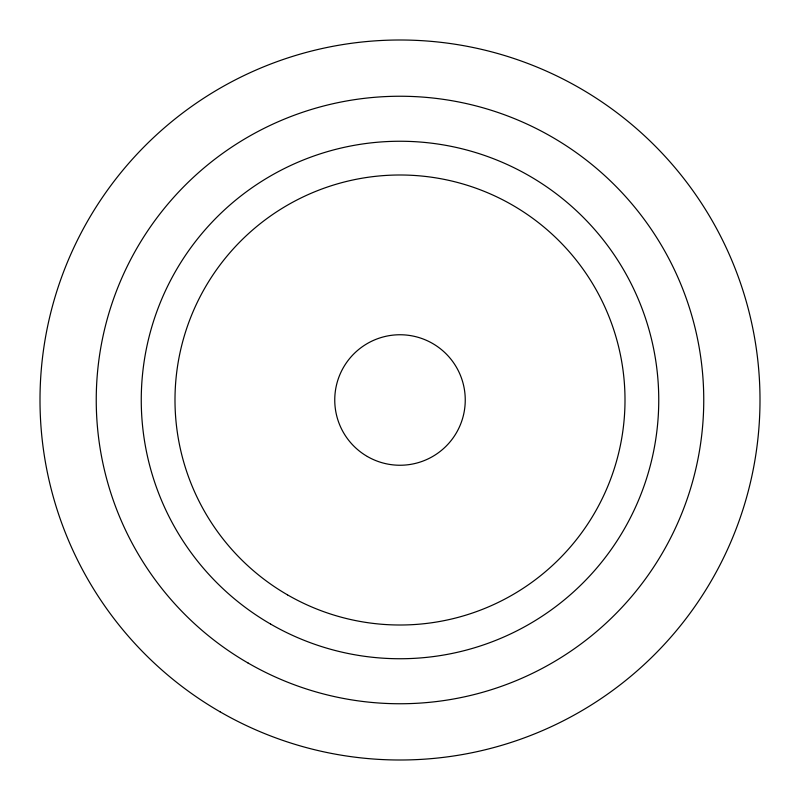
<?xml version="1.0" encoding="UTF-8"?>
<svg xmlns="http://www.w3.org/2000/svg" width="800" height="800" viewBox="0 0 800 800"><rect width="100%" height="100%" fill="white"/><g stroke="black" fill="none" stroke-linecap="round" stroke-linejoin="round"><path stroke-width="1.2" d="M220 711.77A360 360 0 0 0 760 400A360 360 0 0 0 220 88.23A360 360 0 0 0 220 711.77M248.13 663.06A303.75 303.75 0 0 0 703.75 400A303.75 303.75 0 0 0 248.12 136.94A303.75 303.75 0 0 0 248.13 663.06M270.63 624.08A258.75 258.75 0 0 0 658.75 400A258.75 258.75 0 0 0 270.62 175.92A258.75 258.75 0 0 0 270.63 624.08M287.5 594.86A225 225 0 0 0 625 400A225 225 0 0 0 287.5 205.14A225 225 0 0 0 287.5 594.86M367.38 456.51A65.25 65.25 0 0 0 465.25 400A65.25 65.25 0 0 0 367.38 343.49A65.25 65.25 0 0 0 367.38 456.51"/></g></svg>
